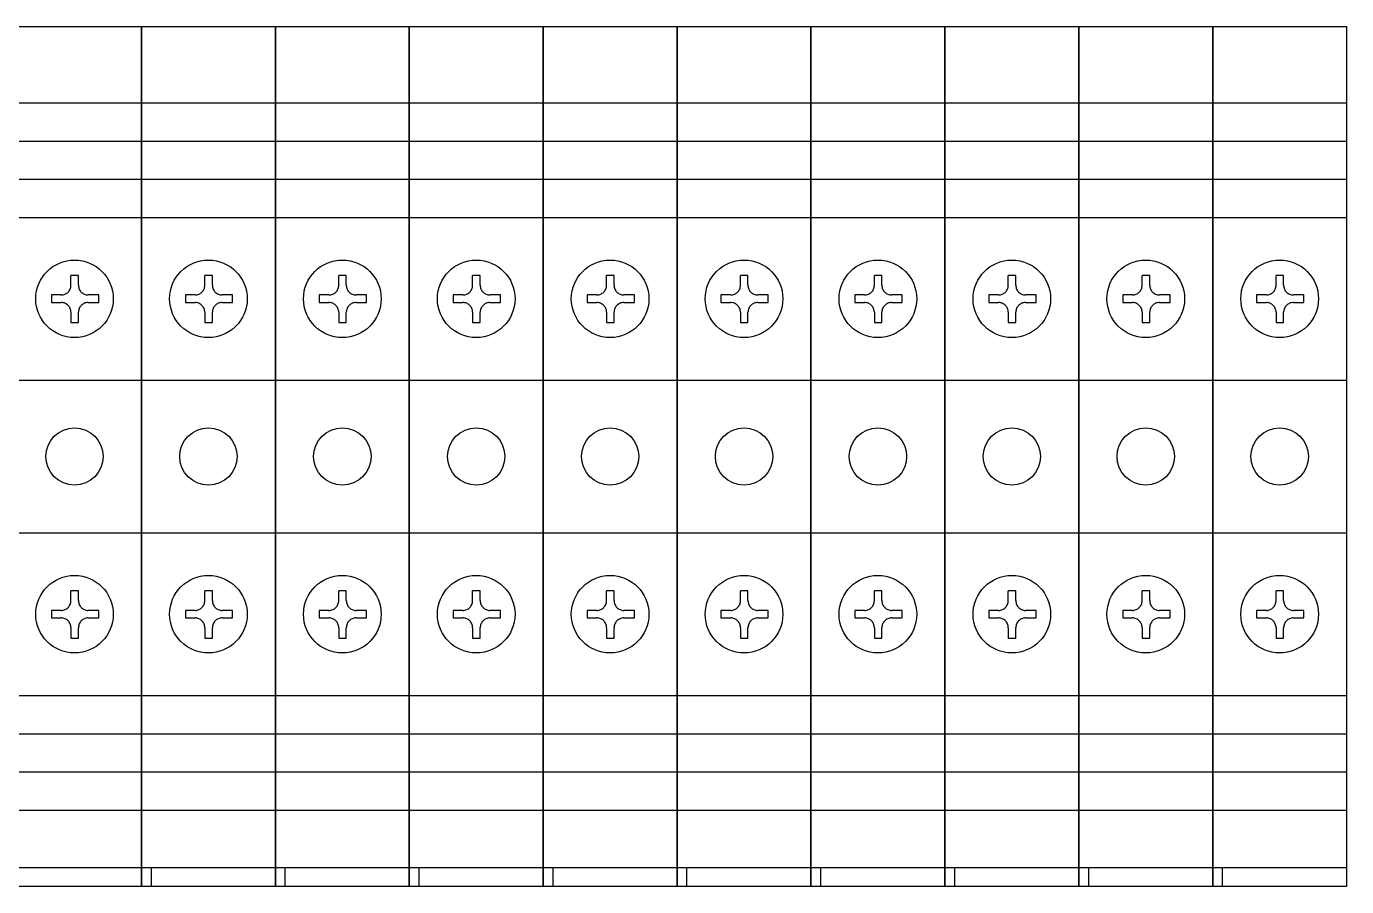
# Model space of a CAD drawing. Extents: x 389647 to 390647, y 333854 to 336054.
# Drawn here: x 390013 to 390082.1, y 334761.8 to 334806.8 of the extents above; entities that cross this region are included whole.
import ezdxf

# ---------------------------------------------------------------- set-up
doc = ezdxf.new("R2010")
doc.units = 0
doc.header["$MEASUREMENT"] = 0
doc.linetypes.add('ACAD_ISO02W100', pattern=[15, 12, -3])
doc.layers.add('Layer1', color=7, linetype='Continuous')
doc.layers.add('文字', color=3, linetype='Continuous')

# ---------------------------------------------------------------- blocks, each defined once
blk = doc.blocks.new('1733470749c1c28233-26d6-4e34-bd13-eb785ce23c6c')
at = {"color": 1}
for p, q in [((-21.75, -67.576), (-21.75, -74.578)), ((-18.75, -67.576), (-18.75, -74.578)), ((-16.75, -67.576), (-16.75, -74.578)), ((-14.75, -67.576), (-14.75, -74.578)), ((-12.75, -67.576), (-12.75, -74.578)), ((-4.25, -67.576), (-4.25, -74.578)), ((3.75, -67.576), (3.75, -74.578)), ((12.25, -67.576), (12.25, -74.578)), ((14.25, -67.576), (14.25, -74.578)), ((16.25, -67.576), (16.25, -74.578)), ((18.25, -67.576), (18.25, -74.578)), ((-21.75, -102.583), (-21.75, -109.585)), ((-18.75, -102.583), (-18.75, -109.585)), ((-16.75, -102.583), (-16.75, -109.585)), ((-14.75, -102.583), (-14.75, -109.585)), ((-12.75, -102.583), (-12.75, -109.585)), ((-4.25, -102.583), (-4.25, -109.585)), ((3.75, -102.583), (3.75, -109.585)), ((12.25, -102.583), (12.25, -109.585)), ((14.25, -102.583), (14.25, -109.585)), ((16.25, -102.583), (16.25, -109.585)), ((18.25, -102.583), (18.25, -109.585)), ((-21.75, -103.083), (-22.75, -103.083))]:
    blk.add_line(p, q, dxfattribs=at)
at = {"color": 7}
for p, q in [((-21.75, -75.078), (-22.75, -75.078)), ((-21.75, -74.578), (-21.75, -81.579)), ((-18.75, -74.578), (-18.75, -81.579)), ((-16.75, -74.578), (-16.75, -81.579)), ((-14.75, -74.578), (-14.75, -81.579)), ((-12.75, -74.578), (-12.75, -81.579)), ((-4.25, -74.578), (-4.25, -81.579)), ((3.75, -74.578), (3.75, -81.579)), ((12.25, -74.578), (12.25, -81.579)), ((14.25, -74.578), (14.25, -81.579)), ((16.25, -74.578), (16.25, -81.579)), ((18.25, -74.578), (18.25, -81.579)), ((-21.75, -88.581), (-21.75, -95.582)), ((-18.75, -88.581), (-18.75, -95.582)), ((-16.75, -88.581), (-16.75, -95.582)), ((-14.75, -88.581), (-14.75, -95.582)), ((-12.75, -88.581), (-12.75, -95.582)), ((-4.25, -88.581), (-4.25, -95.582)), ((3.75, -88.581), (3.75, -95.582)), ((12.25, -88.581), (12.25, -95.582)), ((14.25, -88.581), (14.25, -95.582)), ((16.25, -88.581), (16.25, -95.582)), ((18.25, -88.581), (18.25, -95.582)), ((-21.75, -89.081), (-22.75, -89.081)), ((-21.75, -109.585), (-21.75, -116.586)), ((-18.75, -109.585), (-18.75, -116.586)), ((-16.75, -109.585), (-16.75, -116.586)), ((-14.75, -109.585), (-14.75, -116.586)), ((-12.75, -109.585), (-12.75, -116.586)), ((-4.25, -109.585), (-4.25, -116.586)), ((3.75, -109.585), (3.75, -116.586)), ((12.25, -109.585), (12.25, -116.586)), ((14.25, -109.585), (14.25, -116.586)), ((16.25, -109.585), (16.25, -116.586)), ((18.25, -109.585), (18.25, -116.586)), ((-21.75, -110.085), (-22.75, -110.085)), ((-21.75, -124.088), (-22.75, -124.088)), ((-21.75, -123.588), (-21.75, -130.589)), ((-18.75, -123.588), (-18.75, -130.589)), ((-16.75, -123.588), (-16.75, -130.589)), ((-14.75, -123.588), (-14.75, -130.589)), ((-12.75, -123.588), (-12.75, -130.589)), ((-4.25, -123.588), (-4.25, -130.589)), ((3.75, -123.588), (3.75, -130.589)), ((12.25, -123.588), (12.25, -130.589)), ((14.25, -123.588), (14.25, -130.589)), ((16.25, -123.588), (16.25, -130.589)), ((18.25, -123.588), (18.25, -130.589))]:
    blk.add_line(p, q, dxfattribs=at)
at = {"color": 4}
for p, q in [((-21.75, -82.079), (-22.75, -82.079)), ((-21.75, -81.579), (-21.75, -88.581)), ((-18.75, -81.579), (-18.75, -88.581)), ((-16.75, -81.579), (-16.75, -88.581)), ((-14.75, -81.579), (-14.75, -88.581)), ((-12.75, -81.579), (-12.75, -88.581)), ((-4.25, -81.579), (-4.25, -88.581)), ((3.75, -81.579), (3.75, -88.581)), ((12.25, -81.579), (12.25, -88.581)), ((14.25, -81.579), (14.25, -88.581)), ((16.25, -81.579), (16.25, -88.581)), ((18.25, -81.579), (18.25, -88.581)), ((-21.75, -116.586), (-21.75, -123.588)), ((-18.75, -116.586), (-18.75, -123.588)), ((-16.75, -116.586), (-16.75, -123.588)), ((-14.75, -116.586), (-14.75, -123.588)), ((-12.75, -116.586), (-12.75, -123.588)), ((-4.25, -116.586), (-4.25, -123.588)), ((3.75, -116.586), (3.75, -123.588)), ((12.25, -116.586), (12.25, -123.588)), ((14.25, -116.586), (14.25, -123.588)), ((16.25, -116.586), (16.25, -123.588)), ((18.25, -116.586), (18.25, -123.588)), ((-21.75, -117.086), (-22.75, -117.086))]:
    blk.add_line(p, q, dxfattribs=at)
at = {"color": 3}
for p, q in [((-21.75, -95.582), (-21.75, -102.583)), ((-18.75, -95.582), (-18.75, -102.583)), ((-16.75, -95.582), (-16.75, -102.583)), ((-14.75, -95.582), (-14.75, -102.583)), ((-12.75, -95.582), (-12.75, -102.583)), ((-4.25, -95.582), (-4.25, -102.583)), ((3.75, -95.582), (3.75, -102.583)), ((12.25, -95.582), (12.25, -102.583)), ((14.25, -95.582), (14.25, -102.583)), ((16.25, -95.582), (16.25, -102.583)), ((18.25, -95.582), (18.25, -102.583)), ((-21.75, -96.082), (-22.75, -96.082)), ((-21.75, -131.089), (-22.75, -131.089)), ((-21.75, -130.589), (-21.75, -137.591)), ((-18.75, -130.589), (-18.75, -137.591)), ((-16.75, -130.589), (-16.75, -137.591)), ((-14.75, -130.589), (-14.75, -137.591)), ((-12.75, -130.589), (-12.75, -137.591)), ((-4.25, -130.589), (-4.25, -137.591)), ((3.75, -130.589), (3.75, -137.591)), ((12.25, -130.589), (12.25, -137.591)), ((14.25, -130.589), (14.25, -137.591)), ((16.25, -130.589), (16.25, -137.591)), ((18.25, -130.589), (18.25, -137.591))]:
    blk.add_line(p, q, dxfattribs=at)
at = {"color": 1, "elevation": 0}
for points in [[(22.25, -67.576), (22.25, -74.578), (-22.75, -74.578), (-22.75, -67.576)], [(22.25, -102.583), (22.25, -109.585), (-22.75, -109.585), (-22.75, -102.583)]]:
    blk.add_lwpolyline(points, close=True, dxfattribs=at)
at = {"color": 7, "elevation": 0}
for points in [[(22.25, -74.578), (22.25, -81.579), (-22.75, -81.579), (-22.75, -74.578)], [(22.25, -88.581), (22.25, -95.582), (-22.75, -95.582), (-22.75, -88.581)], [(22.25, -109.585), (22.25, -116.586), (-22.75, -116.586), (-22.75, -109.585)], [(22.25, -123.588), (22.25, -130.589), (-22.75, -130.589), (-22.75, -123.588)]]:
    blk.add_lwpolyline(points, close=True, dxfattribs=at)
at = {"color": 4, "elevation": 0}
for points in [[(22.25, -81.579), (22.25, -88.581), (-22.75, -88.581), (-22.75, -81.579)], [(22.25, -116.586), (22.25, -123.588), (-22.75, -123.588), (-22.75, -116.586)]]:
    blk.add_lwpolyline(points, close=True, dxfattribs=at)
at = {"color": 3, "elevation": 0}
for points in [[(22.25, -95.582), (22.25, -102.583), (-22.75, -102.583), (-22.75, -95.582)], [(22.25, -130.589), (22.25, -137.591), (-22.75, -137.591), (-22.75, -130.589)]]:
    blk.add_lwpolyline(points, close=True, dxfattribs=at)
at = {"color": 1}
for centre in [(-0.25, -71.078), (-0.25, -106.085)]:
    blk.add_circle(centre, 1.5, dxfattribs=at)
at = {"color": 7}
for centre in [(-0.25, -78.079), (-0.25, -92.082), (-0.25, -113.086), (-0.25, -127.089)]:
    blk.add_circle(centre, 1.5, dxfattribs=at)
at = {"color": 4}
for centre in [(-0.25, -85.081), (-0.25, -120.088)]:
    blk.add_circle(centre, 1.5, dxfattribs=at)
at = {"color": 3}
for centre in [(-0.25, -99.083), (-0.25, -134.091)]:
    blk.add_circle(centre, 1.5, dxfattribs=at)
at = {"layer": 'Layer1', "color": 1, "lineweight": -3, "ltscale": 50}
for centre in [(-8.5, -71.078), (8, -71.078), (-8.5, -106.085), (8, -106.085)]:
    blk.add_circle(centre, 2.029, dxfattribs=at)
at = {"layer": 'Layer1', "color": 7, "lineweight": -3, "ltscale": 50}
for centre in [(-8.5, -78.079), (8, -78.079), (-8.5, -92.082), (8, -92.082), (-8.5, -113.086), (8, -113.086), (-8.5, -127.089), (8, -127.089)]:
    blk.add_circle(centre, 2.029, dxfattribs=at)
at = {"layer": 'Layer1', "color": 4, "lineweight": -3, "ltscale": 50}
for centre in [(-8.5, -85.081), (8, -85.081), (-8.5, -120.088), (8, -120.088)]:
    blk.add_circle(centre, 2.029, dxfattribs=at)
at = {"layer": 'Layer1', "color": 3, "lineweight": -3, "ltscale": 50}
for centre in [(-8.5, -99.083), (8, -99.083), (-8.5, -134.091), (8, -134.091)]:
    blk.add_circle(centre, 2.029, dxfattribs=at)
at = {"layer": '文字', "color": 1, "linetype": 'ACAD_ISO02W100'}
for p, q in [((-8.694, -69.872), (-8.694, -70.381)), ((-8.301, -69.872), (-8.694, -69.872)), ((-8.301, -70.381), (-8.301, -69.872)), ((7.806, -69.872), (7.806, -70.381)), ((8.199, -69.872), (7.806, -69.872)), ((8.199, -70.381), (8.199, -69.872)), ((-9.204, -70.891), (-9.748, -70.891)), ((-9.748, -70.891), (-9.748, -71.284)), ((-7.791, -70.891), (-7.275, -70.891)), ((-7.275, -71.284), (-7.275, -70.891)), ((7.296, -70.891), (6.752, -70.891)), ((6.752, -70.891), (6.752, -71.284)), ((8.709, -70.891), (9.225, -70.891)), ((9.225, -71.284), (9.225, -70.891)), ((-9.748, -71.284), (-9.204, -71.284)), ((-7.791, -71.284), (-7.275, -71.284)), ((6.752, -71.284), (7.296, -71.284)), ((8.709, -71.284), (9.225, -71.284)), ((-8.694, -71.794), (-8.694, -72.345)), ((-8.694, -72.345), (-8.301, -72.345)), ((-8.301, -72.345), (-8.301, -71.794)), ((7.806, -71.794), (7.806, -72.345)), ((7.806, -72.345), (8.199, -72.345)), ((8.199, -72.345), (8.199, -71.794)), ((-8.694, -104.879), (-8.694, -105.389)), ((-8.301, -104.879), (-8.694, -104.879)), ((-8.301, -105.389), (-8.301, -104.879)), ((7.806, -104.879), (7.806, -105.389)), ((8.199, -104.879), (7.806, -104.879)), ((8.199, -105.389), (8.199, -104.879)), ((-9.204, -105.898), (-9.748, -105.898)), ((-9.748, -105.898), (-9.748, -106.292)), ((-9.748, -106.292), (-9.204, -106.292)), ((-7.791, -105.898), (-7.275, -105.898)), ((-7.791, -106.292), (-7.275, -106.292)), ((-7.275, -106.292), (-7.275, -105.898)), ((7.296, -105.898), (6.752, -105.898)), ((6.752, -105.898), (6.752, -106.292)), ((6.752, -106.292), (7.296, -106.292)), ((8.709, -105.898), (9.225, -105.898)), ((8.709, -106.292), (9.225, -106.292)), ((9.225, -106.292), (9.225, -105.898)), ((-8.694, -106.801), (-8.694, -107.352)), ((-8.301, -107.352), (-8.301, -106.801)), ((7.806, -106.801), (7.806, -107.352)), ((8.199, -107.352), (8.199, -106.801)), ((-8.694, -107.352), (-8.301, -107.352)), ((7.806, -107.352), (8.199, -107.352))]:
    blk.add_line(p, q, dxfattribs=at)
at = {"layer": '文字', "color": 7, "linetype": 'ACAD_ISO02W100'}
for p, q in [((-8.694, -76.874), (-8.694, -77.383)), ((-8.301, -76.874), (-8.694, -76.874)), ((-8.301, -77.383), (-8.301, -76.874)), ((7.806, -76.874), (7.806, -77.383)), ((8.199, -76.874), (7.806, -76.874)), ((8.199, -77.383), (8.199, -76.874)), ((-9.204, -77.892), (-9.748, -77.892)), ((-9.748, -77.892), (-9.748, -78.286)), ((-7.791, -77.892), (-7.275, -77.892)), ((-7.275, -78.286), (-7.275, -77.892)), ((7.296, -77.892), (6.752, -77.892)), ((6.752, -77.892), (6.752, -78.286)), ((8.709, -77.892), (9.225, -77.892)), ((9.225, -78.286), (9.225, -77.892)), ((-9.748, -78.286), (-9.204, -78.286)), ((-7.791, -78.286), (-7.275, -78.286)), ((6.752, -78.286), (7.296, -78.286)), ((8.709, -78.286), (9.225, -78.286)), ((-8.694, -78.795), (-8.694, -79.346)), ((-8.694, -79.346), (-8.301, -79.346)), ((-8.301, -79.346), (-8.301, -78.795)), ((7.806, -78.795), (7.806, -79.346)), ((7.806, -79.346), (8.199, -79.346)), ((8.199, -79.346), (8.199, -78.795)), ((-8.694, -90.876), (-8.694, -91.386)), ((-8.301, -90.876), (-8.694, -90.876)), ((-8.301, -91.386), (-8.301, -90.876)), ((7.806, -90.876), (7.806, -91.386)), ((8.199, -90.876), (7.806, -90.876)), ((8.199, -91.386), (8.199, -90.876)), ((-9.204, -91.895), (-9.748, -91.895)), ((-9.748, -91.895), (-9.748, -92.289)), ((-9.748, -92.289), (-9.204, -92.289)), ((-7.791, -91.895), (-7.275, -91.895)), ((-7.791, -92.289), (-7.275, -92.289)), ((-7.275, -92.289), (-7.275, -91.895)), ((7.296, -91.895), (6.752, -91.895)), ((6.752, -91.895), (6.752, -92.289)), ((6.752, -92.289), (7.296, -92.289)), ((8.709, -91.895), (9.225, -91.895)), ((8.709, -92.289), (9.225, -92.289)), ((9.225, -92.289), (9.225, -91.895)), ((-8.694, -92.798), (-8.694, -93.349)), ((-8.301, -93.349), (-8.301, -92.798)), ((7.806, -92.798), (7.806, -93.349)), ((8.199, -93.349), (8.199, -92.798)), ((-8.694, -93.349), (-8.301, -93.349)), ((7.806, -93.349), (8.199, -93.349)), ((-8.694, -111.881), (-8.694, -112.39)), ((-8.301, -111.881), (-8.694, -111.881)), ((-8.301, -112.39), (-8.301, -111.881)), ((7.806, -111.881), (7.806, -112.39)), ((8.199, -111.881), (7.806, -111.881)), ((8.199, -112.39), (8.199, -111.881)), ((-9.204, -112.899), (-9.748, -112.899)), ((-9.748, -112.899), (-9.748, -113.293)), ((-7.791, -112.899), (-7.275, -112.899)), ((-7.275, -113.293), (-7.275, -112.899)), ((7.296, -112.899), (6.752, -112.899)), ((6.752, -112.899), (6.752, -113.293)), ((8.709, -112.899), (9.225, -112.899)), ((9.225, -113.293), (9.225, -112.899)), ((-9.748, -113.293), (-9.204, -113.293)), ((-8.694, -113.802), (-8.694, -114.354)), ((-8.301, -114.354), (-8.301, -113.802)), ((-7.791, -113.293), (-7.275, -113.293)), ((6.752, -113.293), (7.296, -113.293)), ((7.806, -113.802), (7.806, -114.354)), ((8.199, -114.354), (8.199, -113.802)), ((8.709, -113.293), (9.225, -113.293)), ((-8.694, -114.354), (-8.301, -114.354)), ((7.806, -114.354), (8.199, -114.354)), ((-8.694, -125.884), (-8.694, -126.393)), ((-8.301, -125.884), (-8.694, -125.884)), ((-8.301, -126.393), (-8.301, -125.884)), ((7.806, -125.884), (7.806, -126.393)), ((8.199, -125.884), (7.806, -125.884)), ((8.199, -126.393), (8.199, -125.884)), ((-9.204, -126.902), (-9.748, -126.902)), ((-9.748, -126.902), (-9.748, -127.296)), ((-7.791, -126.902), (-7.275, -126.902)), ((-7.275, -127.296), (-7.275, -126.902)), ((7.296, -126.902), (6.752, -126.902)), ((6.752, -126.902), (6.752, -127.296)), ((8.709, -126.902), (9.225, -126.902)), ((9.225, -127.296), (9.225, -126.902)), ((-9.748, -127.296), (-9.204, -127.296)), ((-7.791, -127.296), (-7.275, -127.296)), ((6.752, -127.296), (7.296, -127.296)), ((8.709, -127.296), (9.225, -127.296)), ((-8.694, -127.805), (-8.694, -128.357)), ((-8.694, -128.357), (-8.301, -128.357)), ((-8.301, -128.357), (-8.301, -127.805)), ((7.806, -127.805), (7.806, -128.357)), ((7.806, -128.357), (8.199, -128.357)), ((8.199, -128.357), (8.199, -127.805))]:
    blk.add_line(p, q, dxfattribs=at)
at = {"layer": '文字', "color": 4, "linetype": 'ACAD_ISO02W100'}
for p, q in [((-8.694, -83.875), (-8.694, -84.384)), ((-8.301, -83.875), (-8.694, -83.875)), ((-8.301, -84.384), (-8.301, -83.875)), ((7.806, -83.875), (7.806, -84.384)), ((8.199, -83.875), (7.806, -83.875)), ((8.199, -84.384), (8.199, -83.875)), ((-9.204, -84.894), (-9.748, -84.894)), ((-9.748, -84.894), (-9.748, -85.287)), ((-7.791, -84.894), (-7.275, -84.894)), ((-7.275, -85.287), (-7.275, -84.894)), ((7.296, -84.894), (6.752, -84.894)), ((6.752, -84.894), (6.752, -85.287)), ((8.709, -84.894), (9.225, -84.894)), ((9.225, -85.287), (9.225, -84.894)), ((-9.748, -85.287), (-9.204, -85.287)), ((-7.791, -85.287), (-7.275, -85.287)), ((6.752, -85.287), (7.296, -85.287)), ((8.709, -85.287), (9.225, -85.287)), ((-8.694, -85.797), (-8.694, -86.348)), ((-8.301, -86.348), (-8.301, -85.797)), ((7.806, -85.797), (7.806, -86.348)), ((8.199, -86.348), (8.199, -85.797)), ((-8.694, -86.348), (-8.301, -86.348)), ((7.806, -86.348), (8.199, -86.348)), ((-8.694, -118.882), (-8.694, -119.392)), ((-8.301, -118.882), (-8.694, -118.882)), ((-8.301, -119.392), (-8.301, -118.882)), ((7.806, -118.882), (7.806, -119.392)), ((8.199, -118.882), (7.806, -118.882)), ((8.199, -119.392), (8.199, -118.882)), ((-9.204, -119.901), (-9.748, -119.901)), ((-9.748, -119.901), (-9.748, -120.295)), ((-7.791, -119.901), (-7.275, -119.901)), ((-7.275, -120.295), (-7.275, -119.901)), ((7.296, -119.901), (6.752, -119.901)), ((6.752, -119.901), (6.752, -120.295)), ((8.709, -119.901), (9.225, -119.901)), ((9.225, -120.295), (9.225, -119.901)), ((-9.748, -120.295), (-9.204, -120.295)), ((-7.791, -120.295), (-7.275, -120.295)), ((6.752, -120.295), (7.296, -120.295)), ((8.709, -120.295), (9.225, -120.295)), ((-8.694, -120.804), (-8.694, -121.355)), ((-8.694, -121.355), (-8.301, -121.355)), ((-8.301, -121.355), (-8.301, -120.804)), ((7.806, -120.804), (7.806, -121.355)), ((7.806, -121.355), (8.199, -121.355)), ((8.199, -121.355), (8.199, -120.804))]:
    blk.add_line(p, q, dxfattribs=at)
at = {"layer": '文字', "color": 3, "linetype": 'ACAD_ISO02W100'}
for p, q in [((-8.694, -97.878), (-8.694, -98.387)), ((-8.301, -97.878), (-8.694, -97.878)), ((-8.301, -98.387), (-8.301, -97.878)), ((7.806, -97.878), (7.806, -98.387)), ((8.199, -97.878), (7.806, -97.878)), ((8.199, -98.387), (8.199, -97.878)), ((-9.204, -98.896), (-9.748, -98.896)), ((-9.748, -98.896), (-9.748, -99.29)), ((-9.748, -99.29), (-9.204, -99.29)), ((-7.791, -98.896), (-7.275, -98.896)), ((-7.791, -99.29), (-7.275, -99.29)), ((-7.275, -99.29), (-7.275, -98.896)), ((7.296, -98.896), (6.752, -98.896)), ((6.752, -98.896), (6.752, -99.29)), ((6.752, -99.29), (7.296, -99.29)), ((8.709, -98.896), (9.225, -98.896)), ((8.709, -99.29), (9.225, -99.29)), ((9.225, -99.29), (9.225, -98.896)), ((-8.694, -99.8), (-8.694, -100.351)), ((-8.301, -100.351), (-8.301, -99.8)), ((7.806, -99.8), (7.806, -100.351)), ((8.199, -100.351), (8.199, -99.8)), ((-8.694, -100.351), (-8.301, -100.351)), ((7.806, -100.351), (8.199, -100.351)), ((-8.694, -132.885), (-8.694, -133.395)), ((-8.301, -132.885), (-8.694, -132.885)), ((-8.301, -133.395), (-8.301, -132.885)), ((7.806, -132.885), (7.806, -133.395)), ((8.199, -132.885), (7.806, -132.885)), ((8.199, -133.395), (8.199, -132.885)), ((-9.204, -133.904), (-9.748, -133.904)), ((-9.748, -133.904), (-9.748, -134.298)), ((-7.791, -133.904), (-7.275, -133.904)), ((-7.275, -134.298), (-7.275, -133.904)), ((7.296, -133.904), (6.752, -133.904)), ((6.752, -133.904), (6.752, -134.298)), ((8.709, -133.904), (9.225, -133.904)), ((9.225, -134.298), (9.225, -133.904)), ((-9.748, -134.298), (-9.204, -134.298)), ((-7.791, -134.298), (-7.275, -134.298)), ((6.752, -134.298), (7.296, -134.298)), ((8.709, -134.298), (9.225, -134.298)), ((-8.694, -134.807), (-8.694, -135.358)), ((-8.301, -135.358), (-8.301, -134.807)), ((7.806, -134.807), (7.806, -135.358)), ((8.199, -135.358), (8.199, -134.807)), ((-8.694, -135.358), (-8.301, -135.358)), ((7.806, -135.358), (8.199, -135.358))]:
    blk.add_line(p, q, dxfattribs=at)
at = {"layer": '文字', "color": 1, "linetype": 'ACAD_ISO02W100'}
for centre, start, end in [((-9.204, -70.381), 270, 0), ((-7.791, -70.381), 180, 270), ((7.296, -70.381), 270, 0), ((8.709, -70.381), 180, 270), ((-9.204, -71.794), 0, 90), ((-7.791, -71.794), 90, 180), ((7.296, -71.794), 0, 90), ((8.709, -71.794), 90, 180), ((-9.204, -105.389), 270, 0), ((-7.791, -105.389), 180, 270), ((7.296, -105.389), 270, 0), ((8.709, -105.389), 180, 270), ((-9.204, -106.801), 0, 90), ((-7.791, -106.801), 90, 180), ((7.296, -106.801), 0, 90), ((8.709, -106.801), 90, 180)]:
    blk.add_arc(centre, 0.509, start, end, dxfattribs=at)
at = {"layer": '文字', "color": 7, "linetype": 'ACAD_ISO02W100'}
for centre, start, end in [((-9.204, -77.383), 270, 0), ((-7.791, -77.383), 180, 270), ((7.296, -77.383), 270, 0), ((8.709, -77.383), 180, 270), ((-9.204, -78.795), 0, 90), ((-7.791, -78.795), 90, 180), ((7.296, -78.795), 0, 90), ((8.709, -78.795), 90, 180), ((-9.204, -91.386), 270, 0), ((-7.791, -91.386), 180, 270), ((7.296, -91.386), 270, 0), ((8.709, -91.386), 180, 270), ((-9.204, -92.798), 0, 90), ((-7.791, -92.798), 90, 180), ((7.296, -92.798), 0, 90), ((8.709, -92.798), 90, 180), ((-9.204, -112.39), 270, 0), ((-7.791, -112.39), 180, 270), ((7.296, -112.39), 270, 0), ((8.709, -112.39), 180, 270), ((-9.204, -113.802), 0, 90), ((-7.791, -113.802), 90, 180), ((7.296, -113.802), 0, 90), ((8.709, -113.802), 90, 180), ((-9.204, -126.393), 270, 0), ((-7.791, -126.393), 180, 270), ((7.296, -126.393), 270, 0), ((8.709, -126.393), 180, 270), ((-9.204, -127.805), 0, 90), ((-7.791, -127.805), 90, 180), ((7.296, -127.805), 0, 90), ((8.709, -127.805), 90, 180)]:
    blk.add_arc(centre, 0.509, start, end, dxfattribs=at)
at = {"layer": '文字', "color": 4, "linetype": 'ACAD_ISO02W100'}
for centre, start, end in [((-9.204, -84.384), 270, 0), ((-7.791, -84.384), 180, 270), ((7.296, -84.384), 270, 0), ((8.709, -84.384), 180, 270), ((-9.204, -85.797), 0, 90), ((-7.791, -85.797), 90, 180), ((7.296, -85.797), 0, 90), ((8.709, -85.797), 90, 180), ((-9.204, -119.392), 270, 0), ((-7.791, -119.392), 180, 270), ((7.296, -119.392), 270, 0), ((8.709, -119.392), 180, 270), ((-9.204, -120.804), 0, 90), ((-7.791, -120.804), 90, 180), ((7.296, -120.804), 0, 90), ((8.709, -120.804), 90, 180)]:
    blk.add_arc(centre, 0.509, start, end, dxfattribs=at)
at = {"layer": '文字', "color": 3, "linetype": 'ACAD_ISO02W100'}
for centre, start, end in [((-9.204, -98.387), 270, 0), ((-7.791, -98.387), 180, 270), ((7.296, -98.387), 270, 0), ((8.709, -98.387), 180, 270), ((-9.204, -99.8), 0, 90), ((-7.791, -99.8), 90, 180), ((7.296, -99.8), 0, 90), ((8.709, -99.8), 90, 180), ((-9.204, -133.395), 270, 0), ((-7.791, -133.395), 180, 270), ((7.296, -133.395), 270, 0), ((8.709, -133.395), 180, 270), ((-9.204, -134.807), 0, 90), ((-7.791, -134.807), 90, 180), ((7.296, -134.807), 0, 90), ((8.709, -134.807), 90, 180)]:
    blk.add_arc(centre, 0.509, start, end, dxfattribs=at)

msp = doc.modelspace()

# ---------------------------------------------------------------- block references
at = {"rotation": 90}
msp.add_blockref('1733470749c1c28233-26d6-4e34-bd13-eb785ce23c6c', (389944.469, 334784.579), dxfattribs=at)

doc.saveas('drawing.dxf')
